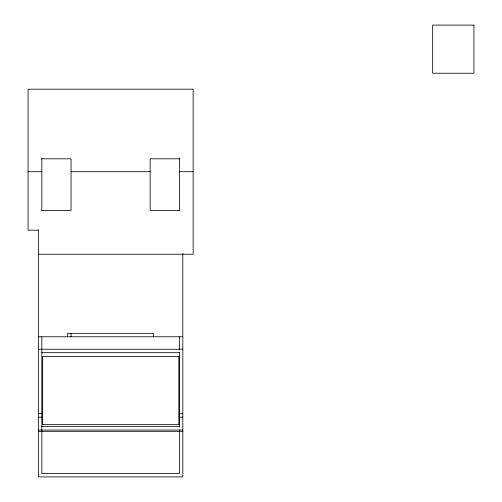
<?xml version="1.0" encoding="UTF-8"?>
<svg xmlns="http://www.w3.org/2000/svg" width="502" height="502" viewBox="0 0 502 502"><rect width="100%" height="100%" fill="white"/><g stroke="black" fill="none" stroke-linecap="round" stroke-linejoin="round"><path stroke-width="0.75" d="M41.829 158.82L71.058 158.82L71.058 210.401L41.829 210.401M179.377 158.82L150.148 158.82L150.148 210.401L179.377 210.401M28.074 171.715L41.829 171.715M71.058 171.715L150.148 171.715M179.377 171.715L193.138 171.715M38.39 230.173L28.074 230.173L28.074 89.187L193.138 89.187L193.138 254.244L38.39 254.244M38.39 336.773L182.816 336.773M38.39 349.235L182.816 349.235M41.829 352.674L179.377 352.674M38.39 413.711L41.829 413.711M179.377 413.711L182.816 413.711M38.39 417.149L41.829 417.149M179.377 417.149L182.816 417.149M41.829 426.606L179.377 426.606M38.39 430.045L182.816 430.045M38.39 431.337L182.816 431.337M182.816 253.422L182.816 476.9L38.39 476.9L38.39 229.897M179.377 158.017L179.377 210.514M179.377 336.773L179.377 350.013M179.377 352.348L179.377 427.12M179.377 429.963L179.377 473.461L41.829 473.461L41.829 336.773M153.587 336.773L153.587 333.334L67.619 333.334L67.619 336.773M71.058 333.334L71.058 336.773M41.829 158.017L41.829 210.514M473.926 25.1L432.661 25.1L432.661 73.242L473.926 73.242L473.926 25.1M178.825 356.527L42.651 356.527L42.651 424.61L178.825 424.61L178.825 356.527"/></g></svg>
